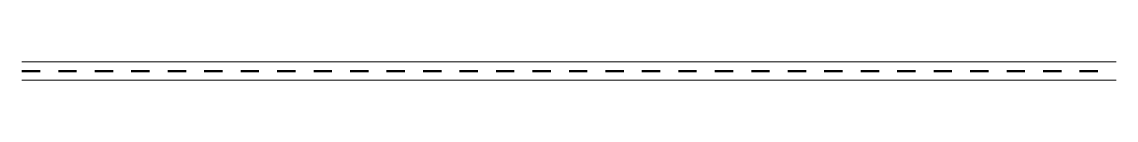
# Model space of a CAD drawing. Header units: metres. Extents: x 0 to 120, y -2 to 0.
import ezdxf

# ---------------------------------------------------------------- set-up
doc = ezdxf.new("R2010")
doc.units = ezdxf.units.M
doc.linetypes.add('Streep 2_2', pattern=[4, 2, -2])
doc.layers.add('A-DETL-GENF', color=92, linetype='Continuous', lineweight=18)

# ---------------------------------------------------------------- blocks, each defined once
blk = doc.blocks.new('30 loodslabbe - 2mm-3839729-00_0 Basismaterialen')
at = {"layer": 'A-DETL-GENF'}
for p, q in [((0, 0), (120, 0)), ((0, -2), (120, -2))]:
    blk.add_line(p, q, dxfattribs=at)
at = {"layer": 'A-DETL-GENF', "linetype": 'Streep 2_2', "lineweight": 50}
blk.add_line((0, -1), (120, -1), dxfattribs=at)

msp = doc.modelspace()

# ---------------------------------------------------------------- block references
msp.add_blockref('30 loodslabbe - 2mm-3839729-00_0 Basismaterialen', (0, 0))

doc.saveas('drawing.dxf')
